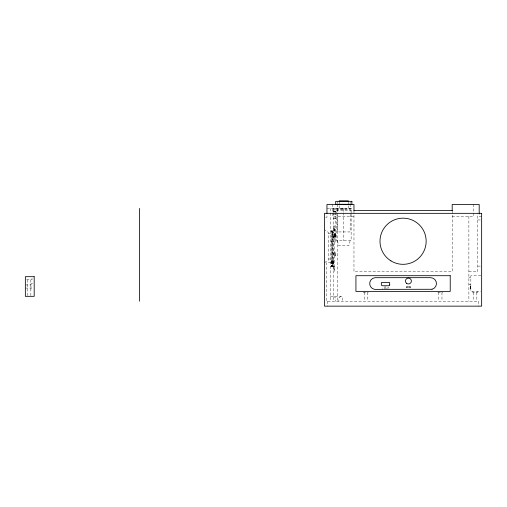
<?xml version="1.0" encoding="UTF-8"?>
<svg xmlns="http://www.w3.org/2000/svg" width="507" height="507" viewBox="0 0 507 507"><rect width="100%" height="100%" fill="white"/><g stroke="black" fill="none" stroke-linecap="round" stroke-linejoin="round"><path stroke-width="0.38" stroke-dasharray="2.54 1.9" d="M389.021 288.394L388.527 287.653L387.31 288.153A0.653 0.653 0 0 1 387.018 287.982L386.144 287.07L384.788 286.734L384.566 287.399L385.928 287.247L386.841 288.153L382.886 288.153L382.886 287.824L382.132 288.261M331.698 260.794C331.267 262.125 330.108 268.64 333.41 266.631M331.914 260.794C331.584 261.904 330.317 268.564 333.365 266.378M350.103 240.781L348.841 245.692L338.727 245.692L337.459 240.781M332.884 263.019L332.725 266.226L333.067 266.53L333.41 266.048L331.274 265.991L331.274 230.831L333.41 230.831M335.203 234.652C335.577 231.566 334.766 236.889 334.823 233.486M334.823 235.419L335.438 235.451L335.438 236.547L333.359 236.598M335.203 253.335C335.609 251.909 334.702 254.438 334.823 252.752M334.823 254.647C334.702 252.955 335.609 255.49 335.203 254.064M334.823 255.959L334.823 255.376M335.241 255.921L335.203 255.376L335.241 255.921L334.785 255.921M324.505 262.734L328.435 259.983L328.435 232.485L324.505 229.734M408.617 287.399C409.846 286.493 406.969 286.493 408.198 287.399M337.415 208.878L336.68 208.878M340.818 296.329L338.879 298.034L338.847 301.234M341.883 208.878L343.784 208.878M326.958 208.421L351.896 208.421L351.896 210.19L333.333 210.19M333.359 208.51L337.288 208.51L337.275 301.234M333.359 209.492L335.323 209.492L335.323 240.92L333.359 240.92M333.359 211.216L337.288 211.216M333.359 211.539L337.288 211.539M333.359 211.711L335.323 211.711M333.359 212.034L335.323 212.034M333.359 214.486L337.288 214.486M353.968 216.28L332.364 216.28L332.364 204.486M452.187 216.28L473.792 216.28L473.792 204.492M481.65 216.28L479.197 216.28L479.197 214.068M325.735 217.262L326.958 217.262L326.958 214.119M333.359 218.029L335.323 218.029M333.359 218.517L337.288 218.517M477.721 219.968L480.864 219.968M333.378 226.014L334.797 226.014L334.797 271.15L333.378 271.15M333.378 227.998L334.797 227.998M333.378 228.41L334.797 228.41M333.378 229.303L334.797 229.303M333.359 229.785L337.288 229.785M333.359 230.279L335.323 230.279M333.378 230.451L334.797 230.451M330.399 231.015L333.346 231.015M331.274 231.167L332.51 231.167L332.427 263.805L332.51 231.281M331.274 231.547L332.51 231.547M331.274 231.731L332.51 231.731M332.51 232.339L333.321 232.339M332.51 232.561L333.321 232.561M328.435 233.467L330.399 233.467M334.785 233.518L335.241 233.518M334.785 233.702L335.241 233.702M333.359 233.993L337.288 233.993M333.359 234.481L335.323 234.481M334.785 234.614L335.241 234.614M334.785 235.235L335.285 235.235L334.785 235.527M334.785 235.635L335.438 235.635M334.785 235.888L335.368 235.888M334.785 236.325L335.438 236.363M333.359 236.446L335.323 236.446M334.785 236.687L335.285 236.687L334.785 236.978M333.359 236.94L337.288 236.94M332.51 237.048L333.27 237.048L333.27 239.76L332.51 239.76M333.359 237.092L337.288 237.092M332.51 241.231L331.356 241.231L331.356 242.891L332.51 242.891M333.359 241.902L337.288 241.902M334.785 252.79L335.241 252.79M332.51 252.879L333.27 252.879L333.27 255.591L332.51 255.591M334.785 253.297L335.241 253.297M334.785 254.102L335.241 254.102M334.785 254.609L335.241 254.609M334.785 255.414L335.241 255.414M328.435 259.001L330.399 259.001M332.554 261.517L333.321 261.517L333.321 260.49L332.51 260.49L332.51 262.449M331.914 231.731L331.914 263.057L331.274 260.794L332.51 260.794M332.896 262.563L333.321 262.563M332.554 263.019L333.41 263.019M331.274 263.057L332.554 263.057M332.51 263.241L333.023 263.241M332.51 263.355L333.023 263.355L333.023 232.561M332.896 263.621L333.321 263.621M333.41 264.147L332.896 264.147L332.896 261.517M333.41 265.313L332.636 265.313L332.636 265.769L333.41 265.769M477.721 266.118L480.864 266.118M330.399 266.568L333.346 266.568M333.378 266.714L334.797 266.714M333.378 267.861L334.797 267.861M333.378 268.754L334.797 268.754M333.378 269.166L334.797 269.166M468.88 271.771L477.721 271.771L477.721 213.333M480.877 275.7L470.845 275.7L470.845 291.417L480.877 291.417M468.88 277.608L470.845 277.608M26.554 279.826L32.03 279.826L32.004 277.468M32.619 283.768L31.047 283.762L31.047 289.25L32.619 289.25M468.88 284.269L470.845 284.269M25.35 284.94L31.047 284.934M470.357 286.766L470.845 286.734L470.312 286.696L470.312 288.787L470.845 288.756M470.312 287.114L470.845 287.114M470.312 287.139L470.845 287.203M470.312 287.254L470.845 287.26M470.312 287.45L470.845 287.45M470.312 287.551L470.845 287.551M470.312 287.678L470.845 287.748M470.312 287.919L470.845 287.868M25.35 288.071L31.047 288.071M470.312 288.033L470.845 287.982M470.312 288.103L470.845 288.103M470.357 288.198L470.845 288.198M470.312 288.312L470.845 288.394M470.312 288.464L470.845 288.464M470.312 288.508L470.845 288.508M470.357 288.66L470.845 288.66M363.202 292.4L368.31 292.4M437.845 292.4L442.953 292.4M330.399 296.329L342.187 296.329L342.187 301.234M333.726 296.329L335.666 298.034L335.704 301.234M331.806 262.803L331.774 262.48M331.787 262.702L331.914 263.057L331.591 261.923M333.397 266.302C332.167 267.816 332.497 263.843 332.668 263.019M333.321 260.49L333.321 262.449L326.47 262.442L326.47 301.234L478.703 301.234L478.703 306.146M332.548 232.339L332.554 237.048M477.822 291.417L477.822 292.4L472.714 292.4L472.714 291.417M476.84 292.4L476.84 301.234M473.696 292.4L473.696 301.234M468.88 216.28L468.88 301.234M452.187 210.779L452.187 271.771L353.968 271.771L353.968 210.773M441.971 292.4L441.971 301.234M438.828 292.4L438.828 301.234M367.328 292.4L367.328 301.234M364.184 292.4L364.184 301.234M351.136 213.548L351.136 208.878L336.433 208.878L336.433 213.548M351.136 214.322L351.136 240.781L336.433 240.781L336.433 214.322M350.166 202.078L350.166 203.554M350.166 204.289L350.166 213.491M350.166 214.258L350.166 231.94L337.402 231.94L337.402 214.258M349.754 208.421L349.754 210.19M348.296 201.342L348.296 209.201L339.272 209.201L339.272 201.342M346.205 208.878L346.205 209.201M345.438 208.878L345.438 209.201M343.467 208.878L343.467 212.008M343.467 212.769L343.467 240.781M342.13 208.878L342.13 209.201M341.363 208.878L341.363 209.201M338.739 208.421L338.739 210.19M337.402 201.342L337.402 203.554M337.402 204.289L337.402 213.491M335.203 235.888L335.203 236.325M334.95 235.888L334.95 236.325M333.346 208.421L333.346 301.234M330.399 208.421L330.399 301.234M327.459 301.234L327.459 306.146M30.838 279.826L30.851 295.543M27.708 279.826L27.72 295.543M406.392 286.613C406.538 290.137 407.444 284.972 406.392 286.613M407.058 286.747C407.153 289.091 407.97 285.663 407.058 286.747M409.453 287.025C409.624 288.939 409.624 285.111 409.453 287.025M410.144 287.025C410.163 289.922 410.163 284.129 410.144 287.025M335.786 235.014L334.785 235.014L334.785 237.2L335.786 237.2L335.786 235.014M470.845 286.899L470.312 286.892L470.845 286.937"/><path stroke-width="0.76" d="M353.968 210.386L452.187 210.386M479.197 213.333L479.197 204.492L452.187 204.492L452.187 210.779M353.968 210.779L353.968 204.486L326.958 204.486L326.958 213.333M348.296 201.342L348.296 200.854L339.272 200.854L339.272 201.342M139.596 208.421L139.596 301.234M389.68 284.997L388.818 285.758L382.202 285.758L381.34 284.997L381.34 282.614L389.68 282.614L389.68 284.997M432.027 289.269L374.629 289.377A5.894 5.894 0 0 1 374.99 277.697L430.658 277.665A5.894 5.894 0 0 1 432.027 289.269M351.871 201.342L335.697 201.342L335.697 204.289L351.871 204.289L351.871 201.342M481.65 213.333L324.505 213.333L324.505 306.146L481.65 306.146L481.65 213.333M450.222 275.7L355.933 275.7L355.933 291.417L450.222 291.417L450.222 275.7M34.191 276.683L25.35 276.683L25.35 296.329L34.191 296.329L34.191 276.683M390.935 260.877A23.081 23.081 0 0 0 426.146 241.947A23.081 23.081 0 0 0 392.152 220.913A23.081 23.081 0 0 0 390.935 260.877M406.652 283.375A2.947 2.947 0 0 0 411.354 281.385A2.947 2.947 0 0 0 407.279 278.305A2.947 2.947 0 0 0 406.652 283.375"/></g></svg>
